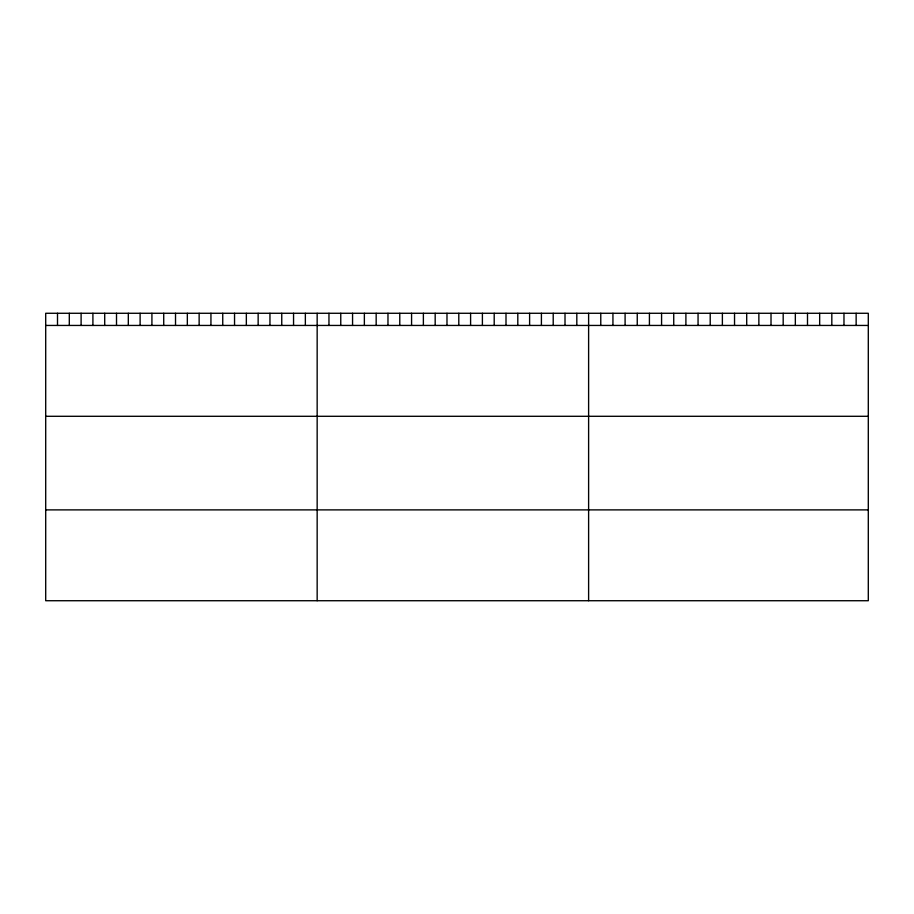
<?xml version="1.0" encoding="UTF-8"?>
<svg xmlns="http://www.w3.org/2000/svg" width="914" height="914" viewBox="0 0 914 914"><rect width="100%" height="100%" fill="white"/><g stroke="black" fill="none" stroke-linecap="round" stroke-linejoin="round"><path stroke-width="1.37" d="M868.3 325.441L868.3 600.726L45.7 600.726L45.7 313.274L868.3 313.274L868.3 325.441L45.7 325.441M45.7 416.293L868.3 416.293M45.7 509.886L868.3 509.886M856.144 313.274L856.144 325.441M843.976 313.274L843.976 325.441M831.82 313.274L831.82 325.441M819.664 313.274L819.664 325.441M807.496 313.274L807.496 325.441M795.34 313.274L795.34 325.441M783.184 313.274L783.184 325.441M771.016 313.274L771.016 325.441M758.86 313.274L758.86 325.441M746.704 313.274L746.704 325.441M734.536 313.274L734.536 325.441M722.38 313.274L722.38 325.441M710.212 313.274L710.212 325.441M698.056 313.274L698.056 325.441M685.9 313.274L685.9 325.441M673.732 313.274L673.732 325.441M661.576 313.274L661.576 325.441M649.42 313.274L649.42 325.441M637.252 313.274L637.252 325.441M625.096 313.274L625.096 325.441M612.94 313.274L612.94 325.441M600.772 313.274L600.772 325.441M588.616 313.274L588.616 600.726M576.814 313.274L576.814 325.441M565.012 313.274L565.012 325.441M553.21 313.274L553.21 325.441M541.408 313.274L541.408 325.441M529.606 313.274L529.606 325.441M517.804 313.274L517.804 325.441M506.002 313.274L506.002 325.441M494.2 313.274L494.2 325.441M482.398 313.274L482.398 325.441M470.596 313.274L470.596 325.441M458.794 313.274L458.794 325.441M446.98 313.274L446.98 325.441M435.178 313.274L435.178 325.441M423.376 313.274L423.376 325.441M411.574 313.274L411.574 325.441M399.772 313.274L399.772 325.441M387.97 313.274L387.97 325.441M376.168 313.274L376.168 325.441M364.366 313.274L364.366 325.441M352.564 313.274L352.564 325.441M340.762 313.274L340.762 325.441M328.96 313.274L328.96 325.441M317.158 313.274L317.158 600.726M305.356 313.274L305.356 325.441M293.554 313.274L293.554 325.441M281.752 313.274L281.752 325.441M269.95 313.274L269.95 325.441M258.148 313.274L258.148 325.441M246.346 313.274L246.346 325.441M234.544 313.274L234.544 325.441M222.742 313.274L222.742 325.441M210.94 313.274L210.94 325.441M199.138 313.274L199.138 325.441M187.336 313.274L187.336 325.441M175.522 313.274L175.522 325.441M163.72 313.274L163.72 325.441M151.918 313.274L151.918 325.441M140.116 313.274L140.116 325.441M128.314 313.274L128.314 325.441M116.512 313.274L116.512 325.441M104.71 313.274L104.71 325.441M92.908 313.274L92.908 325.441M81.106 313.274L81.106 325.441M69.304 313.274L69.304 325.441M57.502 313.274L57.502 325.441"/></g></svg>
